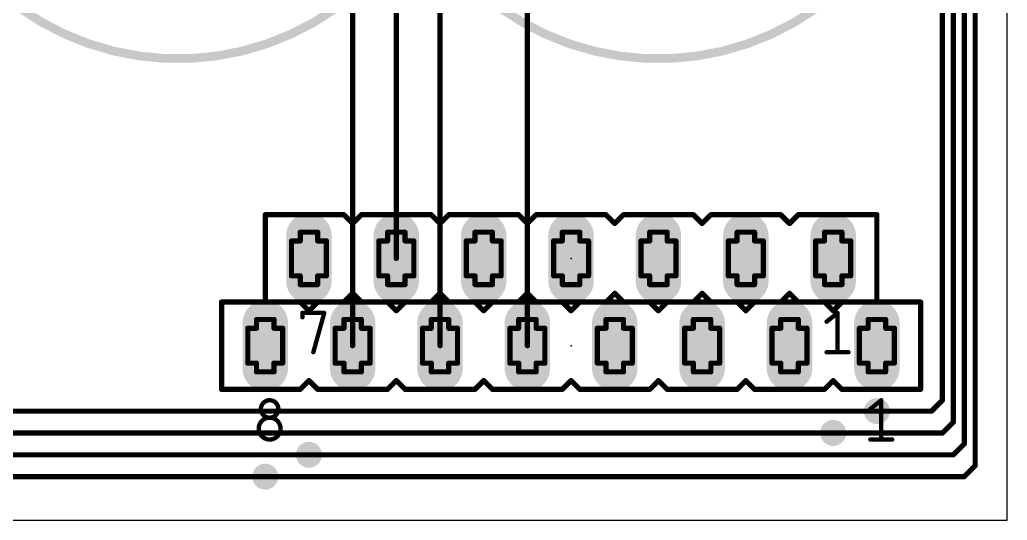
# Model space of a CAD drawing. Extents: x 19.1 to 113, y 9.2 to 52.1.
# Drawn here: x 84.3 to 113.01, y 9.21 to 23.77 of the extents above; entities that cross this region are included whole.
import ezdxf

# ---------------------------------------------------------------- set-up
doc = ezdxf.new("R2010")
doc.units = 0
for name, color, linetype in [('1', 22, 'CONTINUOUS'), ('17', 82, 'CONTINUOUS'), ('18', 82, 'CONTINUOUS'), ('20', 30, 'CONTINUOUS'), ('21', 253, 'CONTINUOUS'), ('23', 7, 'CONTINUOUS'), ('51', 253, 'CONTINUOUS')]:
    doc.layers.add(name, color=color, linetype=linetype)

# ---------------------------------------------------------------- blocks, each defined once
blk = doc.blocks.new('RECT')
blk.add_solid([(-0.5, -0.5), (0.5, -0.5), (-0.5, 0.5), (0.5, 0.5)])
blk = doc.blocks.new('LONGP100')
at = {"const_width": 1}
blk.add_lwpolyline([(-0.5, 0), (0.5, 0)], dxfattribs=at)
at = {"const_width": 0.5}
for points in [[(-0.5, 0.25, 1), (-0.5, -0.25)], [(0.5, -0.25, 1), (0.5, 0.25)]]:
    blk.add_lwpolyline(points, format="xyb", dxfattribs=at)
blk = doc.blocks.new('ROUNDV')
at = {"const_width": 0.5}
blk.add_lwpolyline([(0, -0.25, 1), (0, 0.25, 1), (0, -0.25)], format="xyb", dxfattribs=at)

msp = doc.modelspace()

# ---------------------------------------------------------------- linework, layer by layer
at = {"layer": '1', "const_width": 0.1524}
for points in [[(112.0775, 10.795), (112.0775, 49.53)], [(111.76, 11.43), (111.76, 49.2125)], [(111.4425, 12.065), (111.4425, 48.5775)], [(111.125, 12.7), (111.125, 48.26)], [(93.98, 14.2875), (93.98, 24.765)], [(95.25, 16.8275), (95.25, 24.765)], [(96.52, 14.2875), (96.52, 24.765)], [(99.06, 14.2875), (99.06, 24.13)], [(110.8075, 12.3825), (111.125, 12.7)], [(81.28, 12.3825), (109.22, 12.3825)], [(109.22, 12.3825), (110.8075, 12.3825)], [(111.125, 11.7475), (111.4425, 12.065)], [(80.01, 11.7475), (107.95, 11.7475)], [(107.95, 11.7475), (111.125, 11.7475)], [(111.4425, 11.1125), (111.76, 11.43)], [(64.77, 11.1125), (92.71, 11.1125)], [(92.71, 11.1125), (111.4425, 11.1125)], [(111.76, 10.4775), (112.0775, 10.795)], [(63.5, 10.4775), (91.44, 10.4775)], [(91.44, 10.4775), (111.76, 10.4775)]]:
    msp.add_lwpolyline(points, dxfattribs=at)
at = {"layer": '1', "const_width": 0.0762}
for points in [[(95.2119, 16.8275, 1), (95.2881, 16.8275)], [(93.9419, 14.2875, 1), (94.0181, 14.2875)], [(96.4819, 14.2875, 1), (96.5581, 14.2875)], [(99.0219, 14.2875, 1), (99.0981, 14.2875)], [(111.0869, 12.7, 1), (111.1631, 12.7)], [(111.1519, 12.6731, 1), (111.0981, 12.7269)], [(109.22, 12.4206, 1), (109.22, 12.3444)], [(109.22, 12.3444, 1), (109.22, 12.4206)], [(110.7806, 12.4094, 1), (110.8344, 12.3556)], [(110.8075, 12.3444, 1), (110.8075, 12.4206)], [(111.4044, 12.065, 1), (111.4806, 12.065)], [(111.4694, 12.0381, 1), (111.4156, 12.0919)], [(107.95, 11.7856, 1), (107.95, 11.7094)], [(107.95, 11.7094, 1), (107.95, 11.7856)], [(111.0981, 11.7744, 1), (111.1519, 11.7206)], [(111.125, 11.7094, 1), (111.125, 11.7856)], [(111.7869, 11.4031, 1), (111.7331, 11.4569)], [(111.7219, 11.43, 1), (111.7981, 11.43)], [(92.71, 11.1506, 1), (92.71, 11.0744)], [(92.71, 11.0744, 1), (92.71, 11.1506)], [(111.4156, 11.1394, 1), (111.4694, 11.0856)], [(111.4425, 11.0744, 1), (111.4425, 11.1506)], [(112.0394, 10.795, 1), (112.1156, 10.795)], [(112.1044, 10.7681, 1), (112.0506, 10.8219)], [(91.44, 10.5156, 1), (91.44, 10.4394)], [(91.44, 10.4394, 1), (91.44, 10.5156)], [(111.7331, 10.5044, 1), (111.7869, 10.4506)], [(111.76, 10.4394, 1), (111.76, 10.5156)]]:
    msp.add_lwpolyline(points, format="xyb", dxfattribs=at)
at = {"layer": '20'}
for p, q in [((113.01, 9.2075), (113.01, 52.0575)), ((19.05, 9.2075), (113.01, 9.2075))]:
    msp.add_line(p, q, dxfattribs=at)
at = {"layer": '21'}
for points, const_width in [([(83.1849, 25.0825, 0.4279), (94.6149, 25.0825)], 0.254), ([(97.1549, 25.0825, 0.4279), (108.5849, 25.0825)], 0.254), ([(91.4781, 18.0975, 1), (91.4019, 18.0975)], 0.0762), ([(91.44, 18.1356, 1), (91.44, 18.0594)], 0.0762), ([(93.7529, 18.1244, 1), (93.6991, 18.0706)], 0.0762), ([(93.726, 18.0594, 1), (93.726, 18.1356)], 0.0762), ([(94.234, 18.1356, 1), (94.234, 18.0594)], 0.0762), ([(94.2609, 18.0706, 1), (94.2071, 18.1244)], 0.0762), ([(96.2929, 18.1244, 1), (96.2391, 18.0706)], 0.0762), ([(96.266, 18.0594, 1), (96.266, 18.1356)], 0.0762), ([(96.774, 18.1356, 1), (96.774, 18.0594)], 0.0762), ([(96.8009, 18.0706, 1), (96.7471, 18.1244)], 0.0762), ([(98.8329, 18.1244, 1), (98.7791, 18.0706)], 0.0762), ([(98.806, 18.0594, 1), (98.806, 18.1356)], 0.0762), ([(99.314, 18.1356, 1), (99.314, 18.0594)], 0.0762), ([(99.3409, 18.0706, 1), (99.2871, 18.1244)], 0.0762), ([(101.3729, 18.1244, 1), (101.3191, 18.0706)], 0.0762), ([(101.346, 18.0594, 1), (101.346, 18.1356)], 0.0762), ([(101.854, 18.1356, 1), (101.854, 18.0594)], 0.0762), ([(101.8809, 18.0706, 1), (101.8271, 18.1244)], 0.0762), ([(103.9129, 18.1244, 1), (103.8591, 18.0706)], 0.0762), ([(103.886, 18.0594, 1), (103.886, 18.1356)], 0.0762), ([(104.394, 18.1356, 1), (104.394, 18.0594)], 0.0762), ([(104.4209, 18.0706, 1), (104.3671, 18.1244)], 0.0762), ([(106.4529, 18.1244, 1), (106.3991, 18.0706)], 0.0762), ([(106.426, 18.0594, 1), (106.426, 18.1356)], 0.0762), ([(106.934, 18.1356, 1), (106.934, 18.0594)], 0.0762), ([(106.9609, 18.0706, 1), (106.9071, 18.1244)], 0.0762), ([(109.2581, 18.0975, 1), (109.1819, 18.0975)], 0.0762), ([(109.22, 18.0594, 1), (109.22, 18.1356)], 0.0762), ([(93.9531, 17.8704, 1), (94.0069, 17.8166)], 0.0762), ([(93.9531, 17.8166, 1), (94.0069, 17.8704)], 0.0762), ([(96.4931, 17.8704, 1), (96.5469, 17.8166)], 0.0762), ([(96.4931, 17.8166, 1), (96.5469, 17.8704)], 0.0762), ([(99.0331, 17.8704, 1), (99.0869, 17.8166)], 0.0762), ([(99.0331, 17.8166, 1), (99.0869, 17.8704)], 0.0762), ([(101.5731, 17.8704, 1), (101.6269, 17.8166)], 0.0762), ([(101.5731, 17.8166, 1), (101.6269, 17.8704)], 0.0762), ([(104.1131, 17.8704, 1), (104.1669, 17.8166)], 0.0762), ([(104.1131, 17.8166, 1), (104.1669, 17.8704)], 0.0762), ([(106.6531, 17.8704, 1), (106.7069, 17.8166)], 0.0762), ([(106.6531, 17.8166, 1), (106.7069, 17.8704)], 0.0762), ([(94.0069, 15.8384, 1), (93.9531, 15.7846)], 0.0762), ([(94.0069, 15.7846, 1), (93.9531, 15.8384)], 0.0762), ([(96.5469, 15.8384, 1), (96.4931, 15.7846)], 0.0762), ([(96.5469, 15.7846, 1), (96.4931, 15.8384)], 0.0762), ([(99.0869, 15.8384, 1), (99.0331, 15.7846)], 0.0762), ([(99.0869, 15.7846, 1), (99.0331, 15.8384)], 0.0762), ([(101.6269, 15.8384, 1), (101.5731, 15.7846)], 0.0762), ([(101.6269, 15.7846, 1), (101.5731, 15.8384)], 0.0762), ([(104.1669, 15.8384, 1), (104.1131, 15.7846)], 0.0762), ([(104.1669, 15.7846, 1), (104.1131, 15.8384)], 0.0762), ([(106.7069, 15.8384, 1), (106.6531, 15.7846)], 0.0762), ([(106.7069, 15.7846, 1), (106.6531, 15.8384)], 0.0762), ([(90.2081, 15.5575, 1), (90.1319, 15.5575)], 0.0762), ([(90.17, 15.5956, 1), (90.17, 15.5194)], 0.0762), ([(91.44, 15.5956, 1), (91.44, 15.5194)], 0.0762), ([(91.4019, 15.5575, 1), (91.4781, 15.5575)], 0.0762), ([(92.4829, 15.5844, 1), (92.4291, 15.5306)], 0.0762), ([(92.456, 15.5194, 1), (92.456, 15.5956)], 0.0762), ([(92.964, 15.5956, 1), (92.964, 15.5194)], 0.0762), ([(92.9909, 15.5306, 1), (92.9371, 15.5844)], 0.0762), ([(93.6991, 15.5844, 1), (93.7529, 15.5306)], 0.0762), ([(93.726, 15.5194, 1), (93.726, 15.5956)], 0.0762), ([(94.234, 15.5956, 1), (94.234, 15.5194)], 0.0762), ([(94.2071, 15.5306, 1), (94.2609, 15.5844)], 0.0762), ([(95.0229, 15.5844, 1), (94.9691, 15.5306)], 0.0762), ([(94.996, 15.5194, 1), (94.996, 15.5956)], 0.0762), ([(95.504, 15.5956, 1), (95.504, 15.5194)], 0.0762), ([(95.5309, 15.5306, 1), (95.4771, 15.5844)], 0.0762), ([(96.2391, 15.5844, 1), (96.2929, 15.5306)], 0.0762), ([(96.266, 15.5194, 1), (96.266, 15.5956)], 0.0762), ([(96.774, 15.5956, 1), (96.774, 15.5194)], 0.0762), ([(96.7471, 15.5306, 1), (96.8009, 15.5844)], 0.0762), ([(97.5629, 15.5844, 1), (97.5091, 15.5306)], 0.0762), ([(97.536, 15.5194, 1), (97.536, 15.5956)], 0.0762), ([(98.044, 15.5956, 1), (98.044, 15.5194)], 0.0762), ([(98.0709, 15.5306, 1), (98.0171, 15.5844)], 0.0762), ([(98.7791, 15.5844, 1), (98.8329, 15.5306)], 0.0762), ([(98.806, 15.5194, 1), (98.806, 15.5956)], 0.0762), ([(99.314, 15.5956, 1), (99.314, 15.5194)], 0.0762), ([(99.2871, 15.5306, 1), (99.3409, 15.5844)], 0.0762), ([(100.1029, 15.5844, 1), (100.0491, 15.5306)], 0.0762), ([(100.076, 15.5194, 1), (100.076, 15.5956)], 0.0762), ([(100.584, 15.5956, 1), (100.584, 15.5194)], 0.0762), ([(100.6109, 15.5306, 1), (100.5571, 15.5844)], 0.0762), ([(101.3191, 15.5844, 1), (101.3729, 15.5306)], 0.0762), ([(101.346, 15.5194, 1), (101.346, 15.5956)], 0.0762), ([(101.854, 15.5956, 1), (101.854, 15.5194)], 0.0762), ([(101.8271, 15.5306, 1), (101.8809, 15.5844)], 0.0762), ([(102.6429, 15.5844, 1), (102.5891, 15.5306)], 0.0762), ([(102.616, 15.5194, 1), (102.616, 15.5956)], 0.0762), ([(103.124, 15.5956, 1), (103.124, 15.5194)], 0.0762), ([(103.1509, 15.5306, 1), (103.0971, 15.5844)], 0.0762), ([(103.8591, 15.5844, 1), (103.9129, 15.5306)], 0.0762), ([(103.886, 15.5194, 1), (103.886, 15.5956)], 0.0762), ([(104.394, 15.5956, 1), (104.394, 15.5194)], 0.0762), ([(104.3671, 15.5306, 1), (104.4209, 15.5844)], 0.0762), ([(105.1829, 15.5844, 1), (105.1291, 15.5306)], 0.0762), ([(105.156, 15.5194, 1), (105.156, 15.5956)], 0.0762), ([(105.664, 15.5956, 1), (105.664, 15.5194)], 0.0762), ([(105.6909, 15.5306, 1), (105.6371, 15.5844)], 0.0762), ([(106.3991, 15.5844, 1), (106.4529, 15.5306)], 0.0762), ([(106.426, 15.5194, 1), (106.426, 15.5956)], 0.0762), ([(106.934, 15.5956, 1), (106.934, 15.5194)], 0.0762), ([(106.9071, 15.5306, 1), (106.9609, 15.5844)], 0.0762), ([(107.7229, 15.5844, 1), (107.6691, 15.5306)], 0.0762), ([(107.696, 15.5194, 1), (107.696, 15.5956)], 0.0762), ([(108.204, 15.5956, 1), (108.204, 15.5194)], 0.0762), ([(108.2309, 15.5306, 1), (108.1771, 15.5844)], 0.0762), ([(109.1819, 15.5575, 1), (109.2581, 15.5575)], 0.0762), ([(109.22, 15.5194, 1), (109.22, 15.5956)], 0.0762), ([(110.5281, 15.5575, 1), (110.4519, 15.5575)], 0.0762), ([(110.49, 15.5194, 1), (110.49, 15.5956)], 0.0762), ([(92.5195, 15.2718, 1), (92.5195, 15.2082)], 0.0635), ([(92.5513, 15.24, 1), (92.4878, 15.24)], 0.0635), ([(92.6831, 15.3304, 1), (92.7369, 15.2766)], 0.0762), ([(92.6831, 15.2766, 1), (92.7369, 15.3304)], 0.0762), ([(93.1851, 15.2315, 1), (93.1239, 15.2485)], 0.0635), ([(93.1545, 15.2082, 1), (93.1545, 15.2718)], 0.0635), ([(95.2231, 15.3304, 1), (95.2769, 15.2766)], 0.0762), ([(95.2231, 15.2766, 1), (95.2769, 15.3304)], 0.0762), ([(97.7631, 15.3304, 1), (97.8169, 15.2766)], 0.0762), ([(97.7631, 15.2766, 1), (97.8169, 15.3304)], 0.0762), ([(100.3031, 15.3304, 1), (100.3569, 15.2766)], 0.0762), ([(100.3031, 15.2766, 1), (100.3569, 15.3304)], 0.0762), ([(102.8431, 15.3304, 1), (102.8969, 15.2766)], 0.0762), ([(102.8431, 15.2766, 1), (102.8969, 15.3304)], 0.0762), ([(105.3831, 15.3304, 1), (105.4369, 15.2766)], 0.0762), ([(105.3831, 15.2766, 1), (105.4369, 15.3304)], 0.0762), ([(107.9231, 15.3304, 1), (107.9769, 15.2766)], 0.0762), ([(107.9231, 15.2766, 1), (107.9769, 15.3304)], 0.0762), ([(108.1088, 15.24, 1), (108.0452, 15.24)], 0.0635), ([(108.0968, 15.2152, 1), (108.0572, 15.2648)], 0.0635), ([(92.4878, 15.113, 1), (92.5513, 15.113)], 0.0635), ([(107.7397, 15.0108, 1), (107.7793, 14.9612)], 0.0635), ([(92.8064, 14.1055, 1), (92.8676, 14.0885)], 0.0635), ([(107.7595, 14.1288, 1), (107.7595, 14.0653)], 0.0635), ([(108.0452, 14.097, 1), (108.1088, 14.097)], 0.0635), ([(108.3945, 14.0653, 1), (108.3945, 14.1288)], 0.0635), ([(92.7369, 13.2984, 1), (92.6831, 13.2446)], 0.0762), ([(92.7369, 13.2446, 1), (92.6831, 13.2984)], 0.0762), ([(95.2769, 13.2984, 1), (95.2231, 13.2446)], 0.0762), ([(95.2769, 13.2446, 1), (95.2231, 13.2984)], 0.0762), ([(97.8169, 13.2984, 1), (97.7631, 13.2446)], 0.0762), ([(97.8169, 13.2446, 1), (97.7631, 13.2984)], 0.0762), ([(100.3569, 13.2984, 1), (100.3031, 13.2446)], 0.0762), ([(100.3569, 13.2446, 1), (100.3031, 13.2984)], 0.0762), ([(102.8969, 13.2984, 1), (102.8431, 13.2446)], 0.0762), ([(102.8969, 13.2446, 1), (102.8431, 13.2984)], 0.0762), ([(105.4369, 13.2984, 1), (105.3831, 13.2446)], 0.0762), ([(105.4369, 13.2446, 1), (105.3831, 13.2984)], 0.0762), ([(107.9769, 13.2984, 1), (107.9231, 13.2446)], 0.0762), ([(107.9769, 13.2446, 1), (107.9231, 13.2984)], 0.0762), ([(90.17, 13.0556, 1), (90.17, 12.9794)], 0.0762), ([(90.1319, 13.0175, 1), (90.2081, 13.0175)], 0.0762), ([(92.4291, 13.0444, 1), (92.4829, 12.9906)], 0.0762), ([(92.456, 12.9794, 1), (92.456, 13.0556)], 0.0762), ([(92.964, 13.0556, 1), (92.964, 12.9794)], 0.0762), ([(92.9371, 12.9906, 1), (92.9909, 13.0444)], 0.0762), ([(94.9691, 13.0444, 1), (95.0229, 12.9906)], 0.0762), ([(94.996, 12.9794, 1), (94.996, 13.0556)], 0.0762), ([(95.504, 13.0556, 1), (95.504, 12.9794)], 0.0762), ([(95.4771, 12.9906, 1), (95.5309, 13.0444)], 0.0762), ([(97.5091, 13.0444, 1), (97.5629, 12.9906)], 0.0762), ([(97.536, 12.9794, 1), (97.536, 13.0556)], 0.0762), ([(98.044, 13.0556, 1), (98.044, 12.9794)], 0.0762), ([(98.0171, 12.9906, 1), (98.0709, 13.0444)], 0.0762), ([(100.0491, 13.0444, 1), (100.1029, 12.9906)], 0.0762), ([(100.076, 12.9794, 1), (100.076, 13.0556)], 0.0762), ([(100.584, 13.0556, 1), (100.584, 12.9794)], 0.0762), ([(100.5571, 12.9906, 1), (100.6109, 13.0444)], 0.0762), ([(102.5891, 13.0444, 1), (102.6429, 12.9906)], 0.0762), ([(102.616, 12.9794, 1), (102.616, 13.0556)], 0.0762), ([(103.124, 13.0556, 1), (103.124, 12.9794)], 0.0762), ([(103.0971, 12.9906, 1), (103.1509, 13.0444)], 0.0762), ([(105.1291, 13.0444, 1), (105.1829, 12.9906)], 0.0762), ([(105.156, 12.9794, 1), (105.156, 13.0556)], 0.0762), ([(105.664, 13.0556, 1), (105.664, 12.9794)], 0.0762), ([(105.6371, 12.9906, 1), (105.6909, 13.0444)], 0.0762), ([(107.6691, 13.0444, 1), (107.7229, 12.9906)], 0.0762), ([(107.696, 12.9794, 1), (107.696, 13.0556)], 0.0762), ([(108.204, 13.0556, 1), (108.204, 12.9794)], 0.0762), ([(108.1771, 12.9906, 1), (108.2309, 13.0444)], 0.0762), ([(110.4519, 13.0175, 1), (110.5281, 13.0175)], 0.0762), ([(110.49, 12.9794, 1), (110.49, 13.0556)], 0.0762), ([(91.821, 12.446, 1), (91.313, 12.446)], 0.127), ([(109.3788, 12.7, 1), (109.3153, 12.7)], 0.0635), ([(109.3668, 12.6752, 1), (109.3272, 12.7248)], 0.0635), ([(91.313, 12.446, 1), (91.821, 12.446)], 0.127), ([(91.3448, 12.446, 1), (91.2813, 12.446)], 0.0635), ([(91.2813, 12.446, 1), (91.3448, 12.446)], 0.0635), ([(91.8528, 12.446, 1), (91.7892, 12.446)], 0.0635), ([(91.7892, 12.446, 1), (91.8528, 12.446)], 0.0635), ([(109.0097, 12.4708, 1), (109.0493, 12.4212)], 0.0635), ([(91.8845, 11.8745, 1), (91.2495, 11.8745)], 0.127), ([(91.2813, 11.8745, 1), (91.2177, 11.8745)], 0.0635), ([(91.2177, 11.8745, 1), (91.2813, 11.8745)], 0.0635), ([(91.2495, 11.8745, 1), (91.8845, 11.8745)], 0.127), ([(91.9163, 11.8745, 1), (91.8528, 11.8745)], 0.0635), ([(91.8528, 11.8745, 1), (91.9163, 11.8745)], 0.0635), ([(109.0295, 11.5888, 1), (109.0295, 11.5252)], 0.0635), ([(109.3153, 11.557, 1), (109.3788, 11.557)], 0.0635), ([(109.6645, 11.5252, 1), (109.6645, 11.5888)], 0.0635)]:
    msp.add_lwpolyline(points, format="xyb", dxfattribs=dict(at, const_width=const_width))
for points, const_width in [([(91.44, 18.0975), (91.44, 15.5575)], 0.1524), ([(93.726, 18.0975), (91.44, 18.0975)], 0.1524), ([(93.98, 17.8435), (93.726, 18.0975)], 0.1524), ([(94.234, 18.0975), (93.98, 17.8435)], 0.1524), ([(96.266, 18.0975), (94.234, 18.0975)], 0.1524), ([(96.52, 17.8435), (96.266, 18.0975)], 0.1524), ([(96.774, 18.0975), (96.52, 17.8435)], 0.1524), ([(98.806, 18.0975), (96.774, 18.0975)], 0.1524), ([(99.06, 17.8435), (98.806, 18.0975)], 0.1524), ([(99.314, 18.0975), (99.06, 17.8435)], 0.1524), ([(101.346, 18.0975), (99.314, 18.0975)], 0.1524), ([(101.6, 17.8435), (101.346, 18.0975)], 0.1524), ([(101.854, 18.0975), (101.6, 17.8435)], 0.1524), ([(103.886, 18.0975), (101.854, 18.0975)], 0.1524), ([(104.14, 17.8435), (103.886, 18.0975)], 0.1524), ([(104.394, 18.0975), (104.14, 17.8435)], 0.1524), ([(106.426, 18.0975), (104.394, 18.0975)], 0.1524), ([(106.68, 17.8435), (106.426, 18.0975)], 0.1524), ([(106.934, 18.0975), (106.68, 17.8435)], 0.1524), ([(109.22, 18.0975), (106.934, 18.0975)], 0.1524), ([(109.22, 15.5575), (109.22, 18.0975)], 0.1524), ([(93.726, 15.5575), (93.98, 15.8115)], 0.1524), ([(93.98, 15.8115), (94.234, 15.5575)], 0.1524), ([(96.266, 15.5575), (96.52, 15.8115)], 0.1524), ([(96.52, 15.8115), (96.774, 15.5575)], 0.1524), ([(98.806, 15.5575), (99.06, 15.8115)], 0.1524), ([(99.06, 15.8115), (99.314, 15.5575)], 0.1524), ([(101.346, 15.5575), (101.6, 15.8115)], 0.1524), ([(101.6, 15.8115), (101.854, 15.5575)], 0.1524), ([(103.886, 15.5575), (104.14, 15.8115)], 0.1524), ([(104.14, 15.8115), (104.394, 15.5575)], 0.1524), ([(106.426, 15.5575), (106.68, 15.8115)], 0.1524), ([(106.68, 15.8115), (106.934, 15.5575)], 0.1524), ([(90.17, 15.5575), (90.17, 13.0175)], 0.1524), ([(92.456, 15.5575), (90.17, 15.5575)], 0.1524), ([(91.44, 15.5575), (93.726, 15.5575)], 0.1524), ([(92.71, 15.3035), (92.456, 15.5575)], 0.1524), ([(92.964, 15.5575), (92.71, 15.3035)], 0.1524), ([(94.996, 15.5575), (92.964, 15.5575)], 0.1524), ([(94.234, 15.5575), (96.266, 15.5575)], 0.1524), ([(95.25, 15.3035), (94.996, 15.5575)], 0.1524), ([(95.504, 15.5575), (95.25, 15.3035)], 0.1524), ([(97.536, 15.5575), (95.504, 15.5575)], 0.1524), ([(96.774, 15.5575), (98.806, 15.5575)], 0.1524), ([(97.79, 15.3035), (97.536, 15.5575)], 0.1524), ([(98.044, 15.5575), (97.79, 15.3035)], 0.1524), ([(100.076, 15.5575), (98.044, 15.5575)], 0.1524), ([(99.314, 15.5575), (101.346, 15.5575)], 0.1524), ([(100.33, 15.3035), (100.076, 15.5575)], 0.1524), ([(100.584, 15.5575), (100.33, 15.3035)], 0.1524), ([(102.616, 15.5575), (100.584, 15.5575)], 0.1524), ([(101.854, 15.5575), (103.886, 15.5575)], 0.1524), ([(102.87, 15.3035), (102.616, 15.5575)], 0.1524), ([(103.124, 15.5575), (102.87, 15.3035)], 0.1524), ([(105.156, 15.5575), (103.124, 15.5575)], 0.1524), ([(104.394, 15.5575), (106.426, 15.5575)], 0.1524), ([(105.41, 15.3035), (105.156, 15.5575)], 0.1524), ([(105.664, 15.5575), (105.41, 15.3035)], 0.1524), ([(107.696, 15.5575), (105.664, 15.5575)], 0.1524), ([(106.934, 15.5575), (109.22, 15.5575)], 0.1524), ([(107.95, 15.3035), (107.696, 15.5575)], 0.1524), ([(108.204, 15.5575), (107.95, 15.3035)], 0.1524), ([(110.49, 15.5575), (108.204, 15.5575)], 0.1524), ([(110.49, 13.0175), (110.49, 15.5575)], 0.1524), ([(92.5195, 15.113), (92.5195, 15.24)], 0.127), ([(92.5195, 15.24), (93.1545, 15.24)], 0.127), ([(93.1545, 15.24), (92.837, 14.097)], 0.127), ([(107.7595, 14.986), (108.077, 15.24)], 0.127), ([(108.077, 15.24), (108.077, 14.097)], 0.127), ([(107.7595, 14.097), (108.3945, 14.097)], 0.127), ([(92.456, 13.0175), (92.71, 13.2715)], 0.1524), ([(92.71, 13.2715), (92.964, 13.0175)], 0.1524), ([(94.996, 13.0175), (95.25, 13.2715)], 0.1524), ([(95.25, 13.2715), (95.504, 13.0175)], 0.1524), ([(97.536, 13.0175), (97.79, 13.2715)], 0.1524), ([(97.79, 13.2715), (98.044, 13.0175)], 0.1524), ([(100.076, 13.0175), (100.33, 13.2715)], 0.1524), ([(100.33, 13.2715), (100.584, 13.0175)], 0.1524), ([(102.616, 13.0175), (102.87, 13.2715)], 0.1524), ([(102.87, 13.2715), (103.124, 13.0175)], 0.1524), ([(105.156, 13.0175), (105.41, 13.2715)], 0.1524), ([(105.41, 13.2715), (105.664, 13.0175)], 0.1524), ([(107.696, 13.0175), (107.95, 13.2715)], 0.1524), ([(107.95, 13.2715), (108.204, 13.0175)], 0.1524), ([(90.17, 13.0175), (92.456, 13.0175)], 0.1524), ([(92.964, 13.0175), (94.996, 13.0175)], 0.1524), ([(95.504, 13.0175), (97.536, 13.0175)], 0.1524), ([(98.044, 13.0175), (100.076, 13.0175)], 0.1524), ([(100.584, 13.0175), (102.616, 13.0175)], 0.1524), ([(103.124, 13.0175), (105.156, 13.0175)], 0.1524), ([(105.664, 13.0175), (107.696, 13.0175)], 0.1524), ([(108.204, 13.0175), (110.49, 13.0175)], 0.1524), ([(109.0295, 12.446), (109.347, 12.7)], 0.127), ([(109.347, 12.7), (109.347, 11.557)], 0.127), ([(109.0295, 11.557), (109.6645, 11.557)], 0.127)]:
    msp.add_lwpolyline(points, dxfattribs=dict(at, const_width=const_width))
at = {"layer": '23'}
for p in [(100.33, 16.8275), (100.33, 14.2875)]:
    msp.add_point(p, dxfattribs=at)
at = {"layer": '51', "const_width": 0.1524}
for points in [[(92.964, 17.5895), (92.456, 17.5895)], [(92.456, 17.5895), (92.456, 17.3355)], [(92.964, 17.3355), (92.964, 17.5895)], [(95.504, 17.5895), (94.996, 17.5895)], [(94.996, 17.5895), (94.996, 17.3355)], [(95.504, 17.3355), (95.504, 17.5895)], [(98.044, 17.5895), (97.536, 17.5895)], [(97.536, 17.5895), (97.536, 17.3355)], [(98.044, 17.3355), (98.044, 17.5895)], [(100.584, 17.5895), (100.076, 17.5895)], [(100.076, 17.5895), (100.076, 17.3355)], [(100.584, 17.3355), (100.584, 17.5895)], [(103.124, 17.5895), (102.616, 17.5895)], [(102.616, 17.5895), (102.616, 17.3355)], [(103.124, 17.3355), (103.124, 17.5895)], [(105.664, 17.5895), (105.156, 17.5895)], [(105.156, 17.5895), (105.156, 17.3355)], [(105.664, 17.3355), (105.664, 17.5895)], [(108.204, 17.5895), (107.696, 17.5895)], [(107.696, 17.5895), (107.696, 17.3355)], [(108.204, 17.3355), (108.204, 17.5895)], [(92.456, 17.3355), (92.202, 17.3355)], [(92.202, 17.3355), (92.202, 16.3195)], [(93.218, 17.3355), (92.964, 17.3355)], [(93.218, 16.3195), (93.218, 17.3355)], [(94.996, 17.3355), (94.742, 17.3355)], [(94.742, 17.3355), (94.742, 16.3195)], [(95.758, 17.3355), (95.504, 17.3355)], [(95.758, 16.3195), (95.758, 17.3355)], [(97.536, 17.3355), (97.282, 17.3355)], [(97.282, 17.3355), (97.282, 16.3195)], [(98.298, 17.3355), (98.044, 17.3355)], [(98.298, 16.3195), (98.298, 17.3355)], [(100.076, 17.3355), (99.822, 17.3355)], [(99.822, 17.3355), (99.822, 16.3195)], [(100.838, 17.3355), (100.584, 17.3355)], [(100.838, 16.3195), (100.838, 17.3355)], [(102.616, 17.3355), (102.362, 17.3355)], [(102.362, 17.3355), (102.362, 16.3195)], [(103.378, 17.3355), (103.124, 17.3355)], [(103.378, 16.3195), (103.378, 17.3355)], [(105.156, 17.3355), (104.902, 17.3355)], [(104.902, 17.3355), (104.902, 16.3195)], [(105.918, 17.3355), (105.664, 17.3355)], [(105.918, 16.3195), (105.918, 17.3355)], [(107.696, 17.3355), (107.442, 17.3355)], [(107.442, 17.3355), (107.442, 16.3195)], [(108.458, 17.3355), (108.204, 17.3355)], [(108.458, 16.3195), (108.458, 17.3355)], [(92.202, 16.3195), (92.456, 16.3195)], [(92.456, 16.3195), (92.456, 16.0655)], [(92.964, 16.0655), (92.964, 16.3195)], [(92.964, 16.3195), (93.218, 16.3195)], [(94.742, 16.3195), (94.996, 16.3195)], [(94.996, 16.3195), (94.996, 16.0655)], [(95.504, 16.0655), (95.504, 16.3195)], [(95.504, 16.3195), (95.758, 16.3195)], [(97.282, 16.3195), (97.536, 16.3195)], [(97.536, 16.3195), (97.536, 16.0655)], [(98.044, 16.0655), (98.044, 16.3195)], [(98.044, 16.3195), (98.298, 16.3195)], [(99.822, 16.3195), (100.076, 16.3195)], [(100.076, 16.3195), (100.076, 16.0655)], [(100.584, 16.0655), (100.584, 16.3195)], [(100.584, 16.3195), (100.838, 16.3195)], [(102.362, 16.3195), (102.616, 16.3195)], [(102.616, 16.3195), (102.616, 16.0655)], [(103.124, 16.0655), (103.124, 16.3195)], [(103.124, 16.3195), (103.378, 16.3195)], [(104.902, 16.3195), (105.156, 16.3195)], [(105.156, 16.3195), (105.156, 16.0655)], [(105.664, 16.0655), (105.664, 16.3195)], [(105.664, 16.3195), (105.918, 16.3195)], [(107.442, 16.3195), (107.696, 16.3195)], [(107.696, 16.3195), (107.696, 16.0655)], [(108.204, 16.0655), (108.204, 16.3195)], [(108.204, 16.3195), (108.458, 16.3195)], [(92.456, 16.0655), (92.964, 16.0655)], [(94.996, 16.0655), (95.504, 16.0655)], [(97.536, 16.0655), (98.044, 16.0655)], [(100.076, 16.0655), (100.584, 16.0655)], [(102.616, 16.0655), (103.124, 16.0655)], [(105.156, 16.0655), (105.664, 16.0655)], [(107.696, 16.0655), (108.204, 16.0655)], [(91.694, 15.0495), (91.186, 15.0495)], [(91.186, 15.0495), (91.186, 14.7955)], [(91.694, 14.7955), (91.694, 15.0495)], [(94.234, 15.0495), (93.726, 15.0495)], [(93.726, 15.0495), (93.726, 14.7955)], [(94.234, 14.7955), (94.234, 15.0495)], [(96.774, 15.0495), (96.266, 15.0495)], [(96.266, 15.0495), (96.266, 14.7955)], [(96.774, 14.7955), (96.774, 15.0495)], [(99.314, 15.0495), (98.806, 15.0495)], [(98.806, 15.0495), (98.806, 14.7955)], [(99.314, 14.7955), (99.314, 15.0495)], [(101.854, 15.0495), (101.346, 15.0495)], [(101.346, 15.0495), (101.346, 14.7955)], [(101.854, 14.7955), (101.854, 15.0495)], [(104.394, 15.0495), (103.886, 15.0495)], [(103.886, 15.0495), (103.886, 14.7955)], [(104.394, 14.7955), (104.394, 15.0495)], [(106.934, 15.0495), (106.426, 15.0495)], [(106.426, 15.0495), (106.426, 14.7955)], [(106.934, 14.7955), (106.934, 15.0495)], [(109.474, 15.0495), (108.966, 15.0495)], [(108.966, 15.0495), (108.966, 14.7955)], [(109.474, 14.7955), (109.474, 15.0495)], [(91.186, 14.7955), (90.932, 14.7955)], [(90.932, 14.7955), (90.932, 13.7795)], [(91.948, 14.7955), (91.694, 14.7955)], [(91.948, 13.7795), (91.948, 14.7955)], [(93.726, 14.7955), (93.472, 14.7955)], [(93.472, 14.7955), (93.472, 13.7795)], [(94.488, 14.7955), (94.234, 14.7955)], [(94.488, 13.7795), (94.488, 14.7955)], [(96.266, 14.7955), (96.012, 14.7955)], [(96.012, 14.7955), (96.012, 13.7795)], [(97.028, 14.7955), (96.774, 14.7955)], [(97.028, 13.7795), (97.028, 14.7955)], [(98.806, 14.7955), (98.552, 14.7955)], [(98.552, 14.7955), (98.552, 13.7795)], [(99.568, 14.7955), (99.314, 14.7955)], [(99.568, 13.7795), (99.568, 14.7955)], [(101.346, 14.7955), (101.092, 14.7955)], [(101.092, 14.7955), (101.092, 13.7795)], [(102.108, 14.7955), (101.854, 14.7955)], [(102.108, 13.7795), (102.108, 14.7955)], [(103.886, 14.7955), (103.632, 14.7955)], [(103.632, 14.7955), (103.632, 13.7795)], [(104.648, 14.7955), (104.394, 14.7955)], [(104.648, 13.7795), (104.648, 14.7955)], [(106.426, 14.7955), (106.172, 14.7955)], [(106.172, 14.7955), (106.172, 13.7795)], [(107.188, 14.7955), (106.934, 14.7955)], [(107.188, 13.7795), (107.188, 14.7955)], [(108.966, 14.7955), (108.712, 14.7955)], [(108.712, 14.7955), (108.712, 13.7795)], [(109.728, 14.7955), (109.474, 14.7955)], [(109.728, 13.7795), (109.728, 14.7955)], [(90.932, 13.7795), (91.186, 13.7795)], [(91.186, 13.7795), (91.186, 13.5255)], [(91.694, 13.5255), (91.694, 13.7795)], [(91.694, 13.7795), (91.948, 13.7795)], [(93.472, 13.7795), (93.726, 13.7795)], [(93.726, 13.7795), (93.726, 13.5255)], [(94.234, 13.5255), (94.234, 13.7795)], [(94.234, 13.7795), (94.488, 13.7795)], [(96.012, 13.7795), (96.266, 13.7795)], [(96.266, 13.7795), (96.266, 13.5255)], [(96.774, 13.5255), (96.774, 13.7795)], [(96.774, 13.7795), (97.028, 13.7795)], [(98.552, 13.7795), (98.806, 13.7795)], [(98.806, 13.7795), (98.806, 13.5255)], [(99.314, 13.5255), (99.314, 13.7795)], [(99.314, 13.7795), (99.568, 13.7795)], [(101.092, 13.7795), (101.346, 13.7795)], [(101.346, 13.7795), (101.346, 13.5255)], [(101.854, 13.5255), (101.854, 13.7795)], [(101.854, 13.7795), (102.108, 13.7795)], [(103.632, 13.7795), (103.886, 13.7795)], [(103.886, 13.7795), (103.886, 13.5255)], [(104.394, 13.5255), (104.394, 13.7795)], [(104.394, 13.7795), (104.648, 13.7795)], [(106.172, 13.7795), (106.426, 13.7795)], [(106.426, 13.7795), (106.426, 13.5255)], [(106.934, 13.5255), (106.934, 13.7795)], [(106.934, 13.7795), (107.188, 13.7795)], [(108.712, 13.7795), (108.966, 13.7795)], [(108.966, 13.7795), (108.966, 13.5255)], [(109.474, 13.5255), (109.474, 13.7795)], [(109.474, 13.7795), (109.728, 13.7795)], [(91.186, 13.5255), (91.694, 13.5255)], [(93.726, 13.5255), (94.234, 13.5255)], [(96.266, 13.5255), (96.774, 13.5255)], [(98.806, 13.5255), (99.314, 13.5255)], [(101.346, 13.5255), (101.854, 13.5255)], [(103.886, 13.5255), (104.394, 13.5255)], [(106.426, 13.5255), (106.934, 13.5255)], [(108.966, 13.5255), (109.474, 13.5255)]]:
    msp.add_lwpolyline(points, dxfattribs=at)
at = {"layer": '51', "const_width": 0.0762}
for points in [[(92.456, 17.6276, 1), (92.456, 17.5514)], [(92.4941, 17.5895, 1), (92.4179, 17.5895)], [(93.0021, 17.5895, 1), (92.9259, 17.5895)], [(92.964, 17.5514, 1), (92.964, 17.6276)], [(94.996, 17.6276, 1), (94.996, 17.5514)], [(95.0341, 17.5895, 1), (94.9579, 17.5895)], [(95.5421, 17.5895, 1), (95.4659, 17.5895)], [(95.504, 17.5514, 1), (95.504, 17.6276)], [(97.536, 17.6276, 1), (97.536, 17.5514)], [(97.5741, 17.5895, 1), (97.4979, 17.5895)], [(98.0821, 17.5895, 1), (98.0059, 17.5895)], [(98.044, 17.5514, 1), (98.044, 17.6276)], [(100.076, 17.6276, 1), (100.076, 17.5514)], [(100.1141, 17.5895, 1), (100.0379, 17.5895)], [(100.6221, 17.5895, 1), (100.5459, 17.5895)], [(100.584, 17.5514, 1), (100.584, 17.6276)], [(102.616, 17.6276, 1), (102.616, 17.5514)], [(102.6541, 17.5895, 1), (102.5779, 17.5895)], [(103.1621, 17.5895, 1), (103.0859, 17.5895)], [(103.124, 17.5514, 1), (103.124, 17.6276)], [(105.156, 17.6276, 1), (105.156, 17.5514)], [(105.1941, 17.5895, 1), (105.1179, 17.5895)], [(105.7021, 17.5895, 1), (105.6259, 17.5895)], [(105.664, 17.5514, 1), (105.664, 17.6276)], [(107.696, 17.6276, 1), (107.696, 17.5514)], [(107.7341, 17.5895, 1), (107.6579, 17.5895)], [(108.2421, 17.5895, 1), (108.1659, 17.5895)], [(108.204, 17.5514, 1), (108.204, 17.6276)], [(92.202, 17.3736, 1), (92.202, 17.2974)], [(92.2401, 17.3355, 1), (92.1639, 17.3355)], [(92.4179, 17.3355, 1), (92.4941, 17.3355)], [(92.456, 17.2974, 1), (92.456, 17.3736)], [(92.964, 17.3736, 1), (92.964, 17.2974)], [(92.9259, 17.3355, 1), (93.0021, 17.3355)], [(93.2561, 17.3355, 1), (93.1799, 17.3355)], [(93.218, 17.2974, 1), (93.218, 17.3736)], [(94.742, 17.3736, 1), (94.742, 17.2974)], [(94.7801, 17.3355, 1), (94.7039, 17.3355)], [(94.9579, 17.3355, 1), (95.0341, 17.3355)], [(94.996, 17.2974, 1), (94.996, 17.3736)], [(95.504, 17.3736, 1), (95.504, 17.2974)], [(95.4659, 17.3355, 1), (95.5421, 17.3355)], [(95.7961, 17.3355, 1), (95.7199, 17.3355)], [(95.758, 17.2974, 1), (95.758, 17.3736)], [(97.282, 17.3736, 1), (97.282, 17.2974)], [(97.3201, 17.3355, 1), (97.2439, 17.3355)], [(97.4979, 17.3355, 1), (97.5741, 17.3355)], [(97.536, 17.2974, 1), (97.536, 17.3736)], [(98.044, 17.3736, 1), (98.044, 17.2974)], [(98.0059, 17.3355, 1), (98.0821, 17.3355)], [(98.3361, 17.3355, 1), (98.2599, 17.3355)], [(98.298, 17.2974, 1), (98.298, 17.3736)], [(99.822, 17.3736, 1), (99.822, 17.2974)], [(99.8601, 17.3355, 1), (99.7839, 17.3355)], [(100.0379, 17.3355, 1), (100.1141, 17.3355)], [(100.076, 17.2974, 1), (100.076, 17.3736)], [(100.584, 17.3736, 1), (100.584, 17.2974)], [(100.5459, 17.3355, 1), (100.6221, 17.3355)], [(100.8761, 17.3355, 1), (100.7999, 17.3355)], [(100.838, 17.2974, 1), (100.838, 17.3736)], [(102.362, 17.3736, 1), (102.362, 17.2974)], [(102.4001, 17.3355, 1), (102.3239, 17.3355)], [(102.5779, 17.3355, 1), (102.6541, 17.3355)], [(102.616, 17.2974, 1), (102.616, 17.3736)], [(103.124, 17.3736, 1), (103.124, 17.2974)], [(103.0859, 17.3355, 1), (103.1621, 17.3355)], [(103.4161, 17.3355, 1), (103.3399, 17.3355)], [(103.378, 17.2974, 1), (103.378, 17.3736)], [(104.902, 17.3736, 1), (104.902, 17.2974)], [(104.9401, 17.3355, 1), (104.8639, 17.3355)], [(105.1179, 17.3355, 1), (105.1941, 17.3355)], [(105.156, 17.2974, 1), (105.156, 17.3736)], [(105.664, 17.3736, 1), (105.664, 17.2974)], [(105.6259, 17.3355, 1), (105.7021, 17.3355)], [(105.9561, 17.3355, 1), (105.8799, 17.3355)], [(105.918, 17.2974, 1), (105.918, 17.3736)], [(107.442, 17.3736, 1), (107.442, 17.2974)], [(107.4801, 17.3355, 1), (107.4039, 17.3355)], [(107.6579, 17.3355, 1), (107.7341, 17.3355)], [(107.696, 17.2974, 1), (107.696, 17.3736)], [(108.204, 17.3736, 1), (108.204, 17.2974)], [(108.1659, 17.3355, 1), (108.2421, 17.3355)], [(108.4961, 17.3355, 1), (108.4199, 17.3355)], [(108.458, 17.2974, 1), (108.458, 17.3736)], [(92.202, 16.3576, 1), (92.202, 16.2814)], [(92.4941, 16.3195, 1), (92.4179, 16.3195)], [(92.456, 16.2814, 1), (92.456, 16.3576)], [(93.0021, 16.3195, 1), (92.9259, 16.3195)], [(92.964, 16.3576, 1), (92.964, 16.2814)], [(93.218, 16.2814, 1), (93.218, 16.3576)], [(94.742, 16.3576, 1), (94.742, 16.2814)], [(95.0341, 16.3195, 1), (94.9579, 16.3195)], [(94.996, 16.2814, 1), (94.996, 16.3576)], [(95.5421, 16.3195, 1), (95.4659, 16.3195)], [(95.504, 16.3576, 1), (95.504, 16.2814)], [(95.758, 16.2814, 1), (95.758, 16.3576)], [(97.282, 16.3576, 1), (97.282, 16.2814)], [(97.5741, 16.3195, 1), (97.4979, 16.3195)], [(97.536, 16.2814, 1), (97.536, 16.3576)], [(98.0821, 16.3195, 1), (98.0059, 16.3195)], [(98.044, 16.3576, 1), (98.044, 16.2814)], [(98.298, 16.2814, 1), (98.298, 16.3576)], [(99.822, 16.3576, 1), (99.822, 16.2814)], [(100.1141, 16.3195, 1), (100.0379, 16.3195)], [(100.076, 16.2814, 1), (100.076, 16.3576)], [(100.6221, 16.3195, 1), (100.5459, 16.3195)], [(100.584, 16.3576, 1), (100.584, 16.2814)], [(100.838, 16.2814, 1), (100.838, 16.3576)], [(102.362, 16.3576, 1), (102.362, 16.2814)], [(102.6541, 16.3195, 1), (102.5779, 16.3195)], [(102.616, 16.2814, 1), (102.616, 16.3576)], [(103.1621, 16.3195, 1), (103.0859, 16.3195)], [(103.124, 16.3576, 1), (103.124, 16.2814)], [(103.378, 16.2814, 1), (103.378, 16.3576)], [(104.902, 16.3576, 1), (104.902, 16.2814)], [(105.1941, 16.3195, 1), (105.1179, 16.3195)], [(105.156, 16.2814, 1), (105.156, 16.3576)], [(105.7021, 16.3195, 1), (105.6259, 16.3195)], [(105.664, 16.3576, 1), (105.664, 16.2814)], [(105.918, 16.2814, 1), (105.918, 16.3576)], [(107.442, 16.3576, 1), (107.442, 16.2814)], [(107.7341, 16.3195, 1), (107.6579, 16.3195)], [(107.696, 16.2814, 1), (107.696, 16.3576)], [(108.2421, 16.3195, 1), (108.1659, 16.3195)], [(108.204, 16.3576, 1), (108.204, 16.2814)], [(108.458, 16.2814, 1), (108.458, 16.3576)], [(92.1639, 16.3195, 1), (92.2401, 16.3195)], [(92.456, 16.1036, 1), (92.456, 16.0274)], [(92.4179, 16.0655, 1), (92.4941, 16.0655)], [(92.9259, 16.0655, 1), (93.0021, 16.0655)], [(92.964, 16.0274, 1), (92.964, 16.1036)], [(93.1799, 16.3195, 1), (93.2561, 16.3195)], [(94.7039, 16.3195, 1), (94.7801, 16.3195)], [(94.996, 16.1036, 1), (94.996, 16.0274)], [(94.9579, 16.0655, 1), (95.0341, 16.0655)], [(95.4659, 16.0655, 1), (95.5421, 16.0655)], [(95.504, 16.0274, 1), (95.504, 16.1036)], [(95.7199, 16.3195, 1), (95.7961, 16.3195)], [(97.2439, 16.3195, 1), (97.3201, 16.3195)], [(97.536, 16.1036, 1), (97.536, 16.0274)], [(97.4979, 16.0655, 1), (97.5741, 16.0655)], [(98.0059, 16.0655, 1), (98.0821, 16.0655)], [(98.044, 16.0274, 1), (98.044, 16.1036)], [(98.2599, 16.3195, 1), (98.3361, 16.3195)], [(99.7839, 16.3195, 1), (99.8601, 16.3195)], [(100.076, 16.1036, 1), (100.076, 16.0274)], [(100.0379, 16.0655, 1), (100.1141, 16.0655)], [(100.5459, 16.0655, 1), (100.6221, 16.0655)], [(100.584, 16.0274, 1), (100.584, 16.1036)], [(100.7999, 16.3195, 1), (100.8761, 16.3195)], [(102.3239, 16.3195, 1), (102.4001, 16.3195)], [(102.616, 16.1036, 1), (102.616, 16.0274)], [(102.5779, 16.0655, 1), (102.6541, 16.0655)], [(103.0859, 16.0655, 1), (103.1621, 16.0655)], [(103.124, 16.0274, 1), (103.124, 16.1036)], [(103.3399, 16.3195, 1), (103.4161, 16.3195)], [(104.8639, 16.3195, 1), (104.9401, 16.3195)], [(105.156, 16.1036, 1), (105.156, 16.0274)], [(105.1179, 16.0655, 1), (105.1941, 16.0655)], [(105.6259, 16.0655, 1), (105.7021, 16.0655)], [(105.664, 16.0274, 1), (105.664, 16.1036)], [(105.8799, 16.3195, 1), (105.9561, 16.3195)], [(107.4039, 16.3195, 1), (107.4801, 16.3195)], [(107.696, 16.1036, 1), (107.696, 16.0274)], [(107.6579, 16.0655, 1), (107.7341, 16.0655)], [(108.1659, 16.0655, 1), (108.2421, 16.0655)], [(108.204, 16.0274, 1), (108.204, 16.1036)], [(108.4199, 16.3195, 1), (108.4961, 16.3195)], [(91.186, 15.0876, 1), (91.186, 15.0114)], [(91.2241, 15.0495, 1), (91.1479, 15.0495)], [(91.7321, 15.0495, 1), (91.6559, 15.0495)], [(91.694, 15.0114, 1), (91.694, 15.0876)], [(93.726, 15.0876, 1), (93.726, 15.0114)], [(93.7641, 15.0495, 1), (93.6879, 15.0495)], [(94.2721, 15.0495, 1), (94.1959, 15.0495)], [(94.234, 15.0114, 1), (94.234, 15.0876)], [(96.266, 15.0876, 1), (96.266, 15.0114)], [(96.3041, 15.0495, 1), (96.2279, 15.0495)], [(96.8121, 15.0495, 1), (96.7359, 15.0495)], [(96.774, 15.0114, 1), (96.774, 15.0876)], [(98.806, 15.0876, 1), (98.806, 15.0114)], [(98.8441, 15.0495, 1), (98.7679, 15.0495)], [(99.3521, 15.0495, 1), (99.2759, 15.0495)], [(99.314, 15.0114, 1), (99.314, 15.0876)], [(101.346, 15.0876, 1), (101.346, 15.0114)], [(101.3841, 15.0495, 1), (101.3079, 15.0495)], [(101.8921, 15.0495, 1), (101.8159, 15.0495)], [(101.854, 15.0114, 1), (101.854, 15.0876)], [(103.886, 15.0876, 1), (103.886, 15.0114)], [(103.9241, 15.0495, 1), (103.8479, 15.0495)], [(104.4321, 15.0495, 1), (104.3559, 15.0495)], [(104.394, 15.0114, 1), (104.394, 15.0876)], [(106.426, 15.0876, 1), (106.426, 15.0114)], [(106.4641, 15.0495, 1), (106.3879, 15.0495)], [(106.9721, 15.0495, 1), (106.8959, 15.0495)], [(106.934, 15.0114, 1), (106.934, 15.0876)], [(108.966, 15.0876, 1), (108.966, 15.0114)], [(109.0041, 15.0495, 1), (108.9279, 15.0495)], [(109.5121, 15.0495, 1), (109.4359, 15.0495)], [(109.474, 15.0114, 1), (109.474, 15.0876)], [(90.932, 14.8336, 1), (90.932, 14.7574)], [(90.9701, 14.7955, 1), (90.8939, 14.7955)], [(91.1479, 14.7955, 1), (91.2241, 14.7955)], [(91.186, 14.7574, 1), (91.186, 14.8336)], [(91.694, 14.8336, 1), (91.694, 14.7574)], [(91.6559, 14.7955, 1), (91.7321, 14.7955)], [(91.9861, 14.7955, 1), (91.9099, 14.7955)], [(91.948, 14.7574, 1), (91.948, 14.8336)], [(93.472, 14.8336, 1), (93.472, 14.7574)], [(93.5101, 14.7955, 1), (93.4339, 14.7955)], [(93.6879, 14.7955, 1), (93.7641, 14.7955)], [(93.726, 14.7574, 1), (93.726, 14.8336)], [(94.234, 14.8336, 1), (94.234, 14.7574)], [(94.1959, 14.7955, 1), (94.2721, 14.7955)], [(94.5261, 14.7955, 1), (94.4499, 14.7955)], [(94.488, 14.7574, 1), (94.488, 14.8336)], [(96.012, 14.8336, 1), (96.012, 14.7574)], [(96.0501, 14.7955, 1), (95.9739, 14.7955)], [(96.2279, 14.7955, 1), (96.3041, 14.7955)], [(96.266, 14.7574, 1), (96.266, 14.8336)], [(96.774, 14.8336, 1), (96.774, 14.7574)], [(96.7359, 14.7955, 1), (96.8121, 14.7955)], [(97.0661, 14.7955, 1), (96.9899, 14.7955)], [(97.028, 14.7574, 1), (97.028, 14.8336)], [(98.552, 14.8336, 1), (98.552, 14.7574)], [(98.5901, 14.7955, 1), (98.5139, 14.7955)], [(98.7679, 14.7955, 1), (98.8441, 14.7955)], [(98.806, 14.7574, 1), (98.806, 14.8336)], [(99.314, 14.8336, 1), (99.314, 14.7574)], [(99.2759, 14.7955, 1), (99.3521, 14.7955)], [(99.6061, 14.7955, 1), (99.5299, 14.7955)], [(99.568, 14.7574, 1), (99.568, 14.8336)], [(101.092, 14.8336, 1), (101.092, 14.7574)], [(101.1301, 14.7955, 1), (101.0539, 14.7955)], [(101.3079, 14.7955, 1), (101.3841, 14.7955)], [(101.346, 14.7574, 1), (101.346, 14.8336)], [(101.854, 14.8336, 1), (101.854, 14.7574)], [(101.8159, 14.7955, 1), (101.8921, 14.7955)], [(102.1461, 14.7955, 1), (102.0699, 14.7955)], [(102.108, 14.7574, 1), (102.108, 14.8336)], [(103.632, 14.8336, 1), (103.632, 14.7574)], [(103.6701, 14.7955, 1), (103.5939, 14.7955)], [(103.8479, 14.7955, 1), (103.9241, 14.7955)], [(103.886, 14.7574, 1), (103.886, 14.8336)], [(104.394, 14.8336, 1), (104.394, 14.7574)], [(104.3559, 14.7955, 1), (104.4321, 14.7955)], [(104.6861, 14.7955, 1), (104.6099, 14.7955)], [(104.648, 14.7574, 1), (104.648, 14.8336)], [(106.172, 14.8336, 1), (106.172, 14.7574)], [(106.2101, 14.7955, 1), (106.1339, 14.7955)], [(106.3879, 14.7955, 1), (106.4641, 14.7955)], [(106.426, 14.7574, 1), (106.426, 14.8336)], [(106.934, 14.8336, 1), (106.934, 14.7574)], [(106.8959, 14.7955, 1), (106.9721, 14.7955)], [(107.2261, 14.7955, 1), (107.1499, 14.7955)], [(107.188, 14.7574, 1), (107.188, 14.8336)], [(108.712, 14.8336, 1), (108.712, 14.7574)], [(108.7501, 14.7955, 1), (108.6739, 14.7955)], [(108.9279, 14.7955, 1), (109.0041, 14.7955)], [(108.966, 14.7574, 1), (108.966, 14.8336)], [(109.474, 14.8336, 1), (109.474, 14.7574)], [(109.4359, 14.7955, 1), (109.5121, 14.7955)], [(109.7661, 14.7955, 1), (109.6899, 14.7955)], [(109.728, 14.7574, 1), (109.728, 14.8336)], [(90.932, 13.8176, 1), (90.932, 13.7414)], [(90.8939, 13.7795, 1), (90.9701, 13.7795)], [(91.2241, 13.7795, 1), (91.1479, 13.7795)], [(91.186, 13.7414, 1), (91.186, 13.8176)], [(91.7321, 13.7795, 1), (91.6559, 13.7795)], [(91.694, 13.8176, 1), (91.694, 13.7414)], [(91.9099, 13.7795, 1), (91.9861, 13.7795)], [(91.948, 13.7414, 1), (91.948, 13.8176)], [(93.472, 13.8176, 1), (93.472, 13.7414)], [(93.4339, 13.7795, 1), (93.5101, 13.7795)], [(93.7641, 13.7795, 1), (93.6879, 13.7795)], [(93.726, 13.7414, 1), (93.726, 13.8176)], [(94.2721, 13.7795, 1), (94.1959, 13.7795)], [(94.234, 13.8176, 1), (94.234, 13.7414)], [(94.4499, 13.7795, 1), (94.5261, 13.7795)], [(94.488, 13.7414, 1), (94.488, 13.8176)], [(96.012, 13.8176, 1), (96.012, 13.7414)], [(95.9739, 13.7795, 1), (96.0501, 13.7795)], [(96.3041, 13.7795, 1), (96.2279, 13.7795)], [(96.266, 13.7414, 1), (96.266, 13.8176)], [(96.8121, 13.7795, 1), (96.7359, 13.7795)], [(96.774, 13.8176, 1), (96.774, 13.7414)], [(96.9899, 13.7795, 1), (97.0661, 13.7795)], [(97.028, 13.7414, 1), (97.028, 13.8176)], [(98.552, 13.8176, 1), (98.552, 13.7414)], [(98.5139, 13.7795, 1), (98.5901, 13.7795)], [(98.8441, 13.7795, 1), (98.7679, 13.7795)], [(98.806, 13.7414, 1), (98.806, 13.8176)], [(99.3521, 13.7795, 1), (99.2759, 13.7795)], [(99.314, 13.8176, 1), (99.314, 13.7414)], [(99.5299, 13.7795, 1), (99.6061, 13.7795)], [(99.568, 13.7414, 1), (99.568, 13.8176)], [(101.092, 13.8176, 1), (101.092, 13.7414)], [(101.0539, 13.7795, 1), (101.1301, 13.7795)], [(101.3841, 13.7795, 1), (101.3079, 13.7795)], [(101.346, 13.7414, 1), (101.346, 13.8176)], [(101.8921, 13.7795, 1), (101.8159, 13.7795)], [(101.854, 13.8176, 1), (101.854, 13.7414)], [(102.0699, 13.7795, 1), (102.1461, 13.7795)], [(102.108, 13.7414, 1), (102.108, 13.8176)], [(103.632, 13.8176, 1), (103.632, 13.7414)], [(103.5939, 13.7795, 1), (103.6701, 13.7795)], [(103.9241, 13.7795, 1), (103.8479, 13.7795)], [(103.886, 13.7414, 1), (103.886, 13.8176)], [(104.4321, 13.7795, 1), (104.3559, 13.7795)], [(104.394, 13.8176, 1), (104.394, 13.7414)], [(104.6099, 13.7795, 1), (104.6861, 13.7795)], [(104.648, 13.7414, 1), (104.648, 13.8176)], [(106.172, 13.8176, 1), (106.172, 13.7414)], [(106.1339, 13.7795, 1), (106.2101, 13.7795)], [(106.4641, 13.7795, 1), (106.3879, 13.7795)], [(106.426, 13.7414, 1), (106.426, 13.8176)], [(106.9721, 13.7795, 1), (106.8959, 13.7795)], [(106.934, 13.8176, 1), (106.934, 13.7414)], [(107.1499, 13.7795, 1), (107.2261, 13.7795)], [(107.188, 13.7414, 1), (107.188, 13.8176)], [(108.712, 13.8176, 1), (108.712, 13.7414)], [(108.6739, 13.7795, 1), (108.7501, 13.7795)], [(109.0041, 13.7795, 1), (108.9279, 13.7795)], [(108.966, 13.7414, 1), (108.966, 13.8176)], [(109.5121, 13.7795, 1), (109.4359, 13.7795)], [(109.474, 13.8176, 1), (109.474, 13.7414)], [(109.6899, 13.7795, 1), (109.7661, 13.7795)], [(109.728, 13.7414, 1), (109.728, 13.8176)], [(91.186, 13.5636, 1), (91.186, 13.4874)], [(91.1479, 13.5255, 1), (91.2241, 13.5255)], [(91.6559, 13.5255, 1), (91.7321, 13.5255)], [(91.694, 13.4874, 1), (91.694, 13.5636)], [(93.726, 13.5636, 1), (93.726, 13.4874)], [(93.6879, 13.5255, 1), (93.7641, 13.5255)], [(94.1959, 13.5255, 1), (94.2721, 13.5255)], [(94.234, 13.4874, 1), (94.234, 13.5636)], [(96.266, 13.5636, 1), (96.266, 13.4874)], [(96.2279, 13.5255, 1), (96.3041, 13.5255)], [(96.7359, 13.5255, 1), (96.8121, 13.5255)], [(96.774, 13.4874, 1), (96.774, 13.5636)], [(98.806, 13.5636, 1), (98.806, 13.4874)], [(98.7679, 13.5255, 1), (98.8441, 13.5255)], [(99.2759, 13.5255, 1), (99.3521, 13.5255)], [(99.314, 13.4874, 1), (99.314, 13.5636)], [(101.346, 13.5636, 1), (101.346, 13.4874)], [(101.3079, 13.5255, 1), (101.3841, 13.5255)], [(101.8159, 13.5255, 1), (101.8921, 13.5255)], [(101.854, 13.4874, 1), (101.854, 13.5636)], [(103.886, 13.5636, 1), (103.886, 13.4874)], [(103.8479, 13.5255, 1), (103.9241, 13.5255)], [(104.3559, 13.5255, 1), (104.4321, 13.5255)], [(104.394, 13.4874, 1), (104.394, 13.5636)], [(106.426, 13.5636, 1), (106.426, 13.4874)], [(106.3879, 13.5255, 1), (106.4641, 13.5255)], [(106.8959, 13.5255, 1), (106.9721, 13.5255)], [(106.934, 13.4874, 1), (106.934, 13.5636)], [(108.966, 13.5636, 1), (108.966, 13.4874)], [(108.9279, 13.5255, 1), (109.0041, 13.5255)], [(109.4359, 13.5255, 1), (109.5121, 13.5255)], [(109.474, 13.4874, 1), (109.474, 13.5636)]]:
    msp.add_lwpolyline(points, format="xyb", dxfattribs=at)

# ---------------------------------------------------------------- block references
at = {"layer": '17', "xscale": 1.3208, "yscale": 1.3208, "rotation": 270}
for p in [(92.71, 16.8275), (95.25, 16.8275), (97.79, 16.8275), (100.33, 16.8275), (102.87, 16.8275), (105.41, 16.8275), (107.95, 16.8275), (91.44, 14.2875), (93.98, 14.2875), (96.52, 14.2875), (99.06, 14.2875), (101.6, 14.2875), (104.14, 14.2875), (106.68, 14.2875), (109.22, 14.2875)]:
    msp.add_blockref('LONGP100', p, dxfattribs=at)
at = {"layer": '18', "xscale": 0.7564, "yscale": 0.7564}
for p in [(109.22, 12.3825), (109.22, 12.3825), (107.95, 11.7475), (107.95, 11.7475), (92.71, 11.1125), (92.71, 11.1125), (91.44, 10.4775), (91.44, 10.4775)]:
    msp.add_blockref('ROUNDV', p, dxfattribs=at)
at = {"layer": '51', "xscale": 0.254, "yscale": 0.508, "rotation": 180}
for p in [(92.71, 17.3355), (95.25, 17.3355), (97.79, 17.3355), (100.33, 17.3355), (102.87, 17.3355), (105.41, 17.3355), (107.95, 17.3355), (92.71, 16.3195), (95.25, 16.3195), (97.79, 16.3195), (100.33, 16.3195), (102.87, 16.3195), (105.41, 16.3195), (107.95, 16.3195), (91.44, 14.7955), (93.98, 14.7955), (96.52, 14.7955), (99.06, 14.7955), (101.6, 14.7955), (104.14, 14.7955), (106.68, 14.7955), (109.22, 14.7955), (91.44, 13.7795), (93.98, 13.7795), (96.52, 13.7795), (99.06, 13.7795), (101.6, 13.7795), (104.14, 13.7795), (106.68, 13.7795), (109.22, 13.7795)]:
    msp.add_blockref('RECT', p, dxfattribs=at)

doc.saveas('drawing.dxf')
